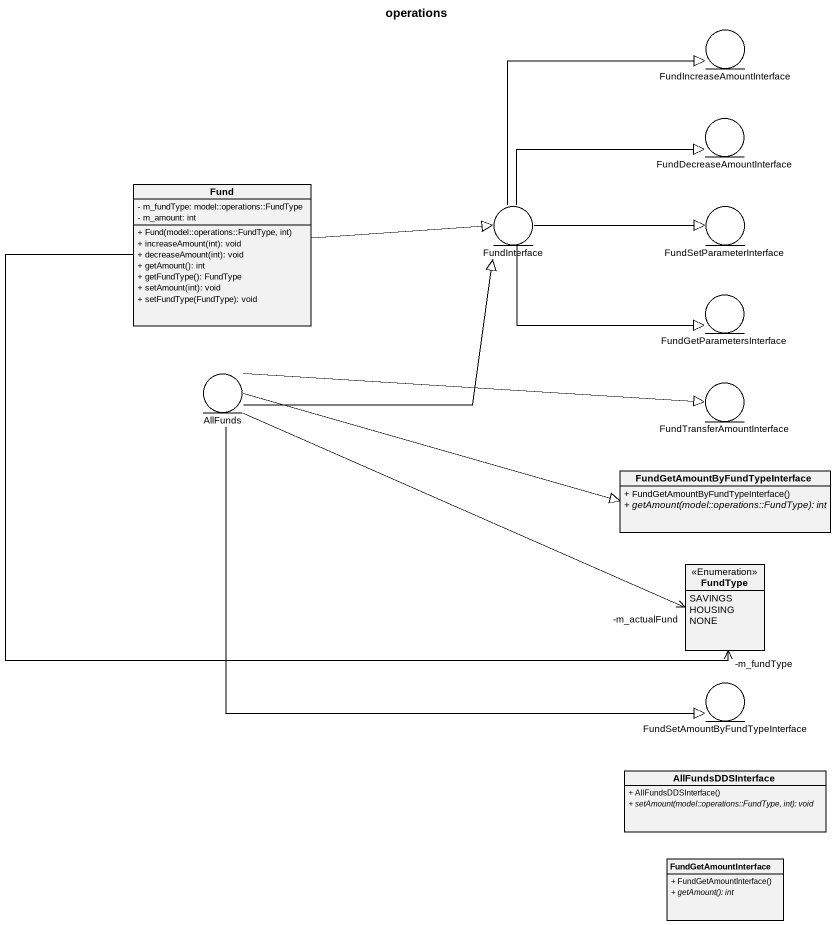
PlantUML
@startuml
title operations
allowmixing
hide circle
hide empty members
skinparam classAttributeIconSize 0
entity FundIncreaseAmountInterface
entity FundDecreaseAmountInterface
class Fund {
  - m_fundType: model::operations::FundType
  - m_amount: int
  + Fund(model::operations::FundType, int)
  + increaseAmount(int): void
  + decreaseAmount(int): void
  + getAmount(): int
  + getFundType(): FundType
  + setAmount(int): void
  + setFundType(FundType): void
}
entity FundInterface
entity FundSetParameterInterface
entity FundGetParametersInterface
entity AllFunds
entity FundTransferAmountInterface
class "FundGetAmountByFundTypeInterface" as FundGetAmountByFundTypeInter {
  + FundGetAmountByFundTypeInterface()
  {abstract} + getAmount(model::operations::FundType): int
}
enum FundType <<Enumeration>> {
  SAVINGS
  HOUSING
  NONE
}
entity "FundSetAmountByFundTypeInterface" as FundSetAmountByFundTypeInter
class AllFundsDDSInterface {
  + AllFundsDDSInterface()
  {abstract} + setAmount(model::operations::FundType, int): void
}
class FundGetAmountInterface {
  + FundGetAmountInterface()
  {abstract} + getAmount(): int
}
Fund -right-|> FundInterface
Fund --> "-m_fundType" FundType
FundInterface -up-|> FundIncreaseAmountInterface
FundInterface -right-|> FundDecreaseAmountInterface
FundInterface -right-|> FundSetParameterInterface
FundInterface -right-|> FundGetParametersInterface
AllFunds -up-|> FundInterface
AllFunds -right-|> FundTransferAmountInterface
AllFunds -right-|> FundGetAmountByFundTypeInter
AllFunds -right-> "-m_actualFund" FundType
AllFunds -right-|> FundSetAmountByFundTypeInter
@enduml
